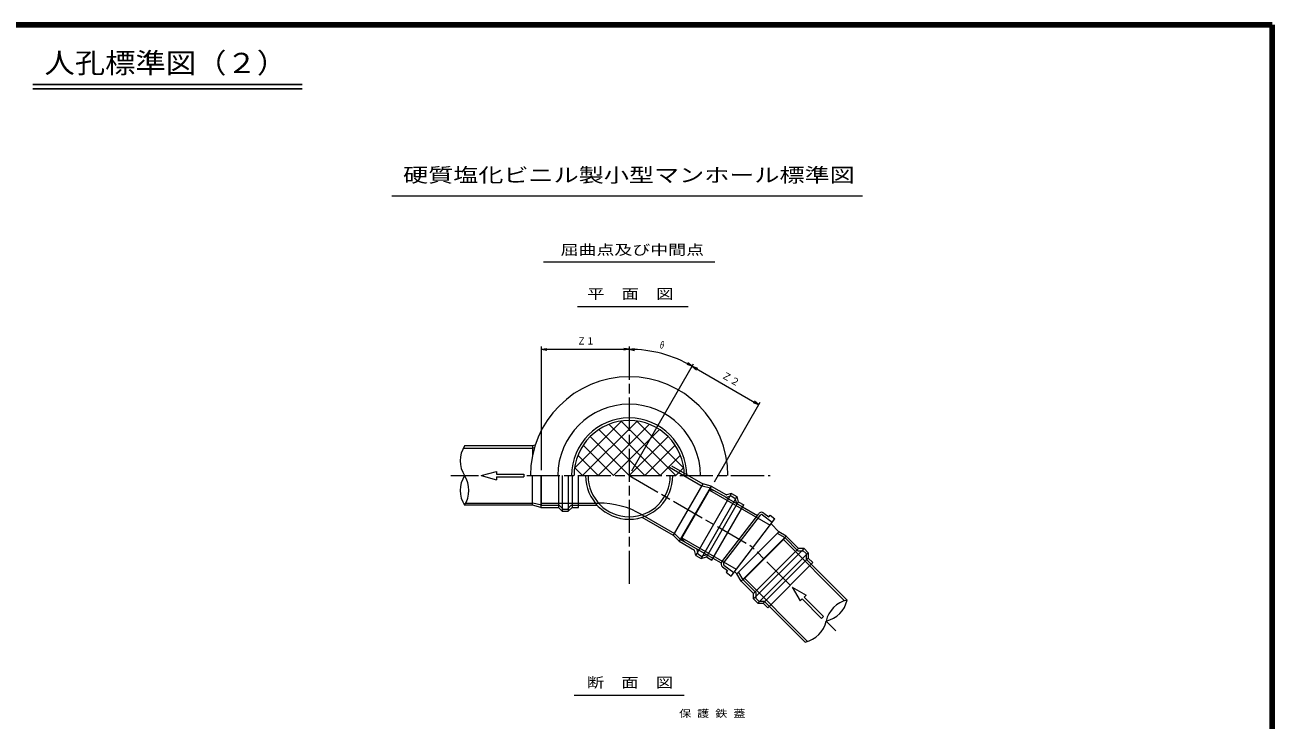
# Model space of a CAD drawing. Units: millimetres on the paper. Extents: x 20 to 821, y 20 to 574.
# Drawn here: x 368.8 to 821, y 322.1 to 574 of the extents above; entities that cross this region are included whole.
import ezdxf
from ezdxf.enums import TextEntityAlignment as Align

# ---------------------------------------------------------------- set-up
doc = ezdxf.new("R2010")
doc.units = ezdxf.units.MM
doc.linetypes.add('CHAIN', pattern=[18.5, 12, -1.5, 3.5, -1.5])
for name, color, linetype, lineweight in [('6-3', 7, 'Continuous', 18), ('6-4', 7, 'Continuous', 25), ('6-D', 7, 'Continuous', 13), ('6-E', 7, 'Continuous', 13), ('7-7', 7, 'Continuous', 13), ('R-枠', 7, 'Continuous', 140)]:
    doc.layers.add(name, color=color, linetype=linetype, lineweight=lineweight)
doc.styles.add('ＭＳ ゴシック', font='')
doc.styles.get('ＭＳ ゴシック').set_extended_font_data('MS Gothic')

msp = doc.modelspace()

# ---------------------------------------------------------------- linework, layer by layer
at = {"layer": '6-3', "lineweight": 9}
for p, q in [((556.811, 488.133), (618.982, 488.133)), ((569.143, 471.977), (609.296, 471.977)), ((567.908, 331.104), (607.841, 331.104))]:
    msp.add_line(p, q, dxfattribs=at)
at = {"layer": '6-3', "linetype": 'CHAIN'}
for p, q in [((587.897, 457.434), (587.897, 370.893)), ((523.239, 410.682), (533.259, 410.682)), ((550.787, 410.682), (639.004, 410.682)), ((587.897, 410.682), (632.157, 385.128)), ((646.31, 370.975), (632.157, 385.128)), ((659.322, 357.962), (662.839, 354.445))]:
    msp.add_line(p, q, dxfattribs=at)
at = {"layer": '6-4'}
for p, q in [((469.281, 552.366), (371.719, 552.366)), ((469.281, 550.866), (371.719, 550.866))]:
    msp.add_line(p, q, dxfattribs=at)
at = {"layer": '6-4', "lineweight": 18}
msp.add_line((501.802, 512.081), (672.525, 512.081), dxfattribs=at)
at = {"layer": '6-D'}
for p, q in [((599.151, 410.682), (606.493, 418.024)), ((602.502, 413.735), (614.325, 406.909)), ((603.203, 414.249), (614.632, 407.651)), ((604.778, 410.682), (607.679, 413.583)), ((556.065, 399.939), (556.065, 410.682)), ((614.632, 407.651), (603.889, 389.043)), ((617.602, 406.855), (614.632, 407.651)), ((617.602, 406.855), (606.063, 386.869)), ((612.099, 381.777), (625.03, 404.174)), ((626.925, 403.08), (613.994, 380.682)), ((617.396, 406.086), (614.325, 406.909)), ((617.389, 406.059), (623.015, 402.811)), ((617.602, 406.855), (623.128, 403.665)), ((623.015, 402.811), (624.918, 403.32)), ((623.024, 403.724), (623.128, 403.665)), ((625.03, 404.174), (623.128, 403.665)), ((624.918, 403.32), (626.242, 402.556)), ((625.03, 404.174), (626.925, 403.08)), ((626.242, 402.556), (626.752, 400.654)), ((626.925, 403.08), (627.435, 401.178)), ((556.065, 400.734), (576.775, 400.734)), ((627.435, 401.178), (615.896, 381.192)), ((617.878, 380.048), (629.416, 400.034)), ((627.435, 401.178), (629.416, 400.034)), ((592.46, 395.642), (603.889, 389.043)), ((592.554, 396.506), (604.378, 389.68)), ((606.063, 386.869), (603.889, 389.043)), ((606.552, 387.506), (604.378, 389.68)), ((606.063, 386.869), (611.589, 383.679)), ((612.099, 381.777), (611.589, 383.679)), ((612.099, 381.777), (613.994, 380.682)), ((612.272, 384.203), (612.782, 382.301)), ((612.782, 382.301), (614.106, 381.536)), ((613.994, 380.682), (615.896, 381.192)), ((614.106, 381.536), (616.009, 382.046)), ((615.896, 381.192), (617.878, 380.048))]:
    msp.add_line(p, q, dxfattribs=at)
for centre, radius, start, end in [((587.897, 410.682), 35.81, 0, 180), ((587.897, 410.682), 25.863, 0, 180), ((587.897, 410.682), 20.889, 0, 180), ((587.897, 410.682), 19.994, 0, 179.99998), ((587.897, 410.682), 15.816, 180, 0), ((587.897, 410.682), 14.921, 180, 0), ((576.775, 369.176), 31.558, 59.99998, 89.99998)]:
    msp.add_arc(centre, radius, start, end, dxfattribs=at)
at = {"layer": '6-E'}
for p, q in [((568.085, 413.378), (585.2, 430.493)), ((571.016, 410.682), (590.798, 430.464)), ((584.995, 430.464), (604.778, 410.682)), ((590.593, 430.493), (607.708, 413.378)), ((576.643, 410.682), (595.239, 429.278)), ((576.855, 427.35), (593.524, 410.682)), ((580.554, 429.278), (599.151, 410.682)), ((582.27, 410.682), (598.938, 427.35)), ((527.753, 420.629), (552.987, 420.629)), ((552.882, 421.425), (528.213, 421.425)), ((553.816, 421.675), (552.882, 421.425)), ((552.882, 421.425), (552.882, 418.189)), ((553.539, 420.777), (552.987, 420.629)), ((571.228, 421.723), (582.27, 410.682)), ((573.759, 424.819), (587.897, 410.682)), ((587.897, 410.682), (602.034, 424.819)), ((593.524, 410.682), (604.565, 421.723)), ((569.3, 418.024), (576.643, 410.682)), ((534.198, 410.682), (539.766, 412.174)), ((539.766, 412.174), (539.766, 411.179)), ((568.114, 413.583), (571.016, 410.682)), ((534.198, 410.682), (539.766, 409.189)), ((539.766, 411.179), (549.713, 411.179)), ((539.766, 410.184), (539.766, 409.189)), ((539.766, 410.184), (549.713, 410.184)), ((549.713, 411.179), (549.713, 410.184)), ((552.882, 399.939), (552.882, 410.682)), ((555.852, 410.682), (555.852, 399.143)), ((562.233, 410.682), (562.233, 399.143)), ((563.625, 410.682), (563.625, 397.75)), ((565.814, 410.682), (565.814, 397.75)), ((567.206, 410.682), (567.206, 399.143)), ((569.494, 399.143), (569.494, 410.682)), ((606.646, 387.452), (617.389, 406.059)), ((616.991, 405.37), (638.959, 392.686)), ((619.112, 405.064), (617.122, 405.597)), ((622.852, 402.905), (629.019, 399.345)), ((552.882, 399.939), (528.213, 399.939)), ((528.673, 400.734), (552.987, 400.734)), ((555.852, 399.143), (552.882, 399.939)), ((556.058, 399.911), (552.987, 400.734)), ((555.852, 399.143), (562.233, 399.143)), ((556.065, 399.939), (562.562, 399.939)), ((563.625, 397.75), (562.233, 399.143)), ((562.562, 399.939), (563.955, 398.546)), ((563.955, 398.546), (565.484, 398.546)), ((565.484, 398.546), (566.877, 399.939)), ((565.814, 397.75), (567.206, 399.143)), ((566.877, 399.939), (569.494, 399.939)), ((567.206, 399.143), (569.494, 399.143)), ((569.494, 399.939), (576.289, 399.939)), ((629.019, 399.345), (634.409, 396.233)), ((563.625, 397.75), (565.814, 397.75)), ((621.519, 379.434), (634.903, 396.877)), ((622.15, 378.95), (635.534, 396.393)), ((624.824, 374.265), (640.752, 395.022)), ((636.232, 396.485), (639.783, 393.76)), ((636.716, 397.116), (638.492, 395.753)), ((638.492, 395.753), (638.976, 396.385)), ((638.976, 396.385), (640.752, 395.022)), ((642.16, 390.318), (626.967, 375.125)), ((639.321, 393.157), (642.16, 390.318)), ((644.425, 388.091), (641.671, 389.681)), ((644.823, 388.78), (642.16, 390.318)), ((606.552, 387.506), (618.275, 380.737)), ((608.369, 386.457), (606.912, 387.913)), ((607.044, 388.141), (626.744, 376.767)), ((644.823, 388.78), (628.504, 372.462)), ((629.218, 372.874), (644.411, 388.067)), ((643.848, 387.504), (666.031, 365.321)), ((644.411, 388.067), (649.005, 383.473)), ((644.823, 388.78), (649.334, 384.269)), ((618.275, 380.737), (621.216, 379.04)), ((651.304, 384.269), (633.016, 365.981)), ((649.334, 384.269), (633.016, 367.95)), ((652.851, 382.721), (634.563, 364.433)), ((652.851, 380.752), (636.533, 364.433)), ((649.005, 383.473), (650.974, 383.473)), ((651.304, 384.269), (649.334, 384.269)), ((650.974, 383.473), (652.055, 382.392)), ((651.304, 384.269), (652.851, 382.721)), ((652.055, 382.392), (652.055, 380.422)), ((652.055, 380.422), (653.906, 378.571)), ((652.851, 382.721), (652.851, 380.752)), ((652.851, 380.752), (654.469, 379.134)), ((621.757, 377.621), (623.533, 376.259)), ((622.242, 378.253), (625.793, 375.528)), ((623.533, 376.259), (623.048, 375.627)), ((623.048, 375.627), (624.824, 374.265)), ((626.128, 375.964), (626.967, 375.125)), ((629.194, 372.86), (627.604, 375.613)), ((638.151, 362.816), (654.469, 379.134)), ((653.906, 378.571), (666.919, 365.559)), ((628.504, 372.462), (626.967, 375.125)), ((628.504, 372.462), (633.016, 367.95)), ((629.218, 372.874), (633.812, 368.28)), ((652.614, 350.603), (629.78, 373.437)), ((633.016, 365.981), (633.016, 367.95)), ((633.812, 368.28), (633.812, 366.31)), ((633.812, 366.31), (634.893, 365.229)), ((647.025, 370.26), (649.907, 365.267)), ((647.025, 370.26), (652.017, 367.377)), ((652.017, 367.377), (651.314, 366.674)), ((651.314, 366.674), (658.348, 359.64)), ((633.016, 365.981), (634.563, 364.433)), ((634.563, 364.433), (636.533, 364.433)), ((634.893, 365.229), (636.863, 365.229)), ((636.533, 364.433), (638.151, 362.816)), ((636.863, 365.229), (638.713, 363.378)), ((638.713, 363.378), (651.726, 350.366)), ((650.611, 365.971), (649.907, 365.267)), ((650.611, 365.971), (657.644, 358.937)), ((658.348, 359.64), (657.644, 358.937))]:
    msp.add_line(p, q, dxfattribs=at)
for centre, radius, start, end in [((536.585, 416.053), 9.947, 147.31636, 212.68362), ((536.585, 405.31), 9.947, 147.31636, 212.68362), ((519.841, 405.31), 9.947, 327.31636, 32.68362), ((635.929, 396.09), 1.293, 52.49998, 142.5), ((635.929, 396.09), 0.497, 52.49998, 142.5), ((622.544, 378.647), 1.293, 142.5, 232.5), ((622.544, 378.647), 0.497, 142.5, 232.5), ((657.2, 367.681), 9.947, 282.31636, 347.68362), ((669.041, 355.841), 9.947, 102.31636, 167.68362), ((649.604, 360.084), 9.947, 282.31636, 347.68362)]:
    msp.add_arc(centre, radius, start, end, dxfattribs=at)
at = {"layer": '7-7'}
for p, q in [((556.065, 412.671), (556.065, 457.434)), ((556.065, 456.439), (558.025, 456.784)), ((587.897, 456.439), (585.937, 456.784)), ((587.897, 456.439), (589.863, 456.742)), ((556.065, 456.439), (587.897, 456.439)), ((556.065, 456.439), (558.025, 456.093)), ((587.897, 456.439), (585.937, 456.093)), ((587.897, 456.439), (589.848, 456.052)), ((588.891, 412.404), (611.273, 451.17)), ((610.775, 450.309), (608.892, 450.949)), ((610.775, 450.309), (609.224, 451.554)), ((610.775, 450.309), (634.896, 436.382)), ((610.775, 450.309), (612.299, 449.03)), ((610.775, 450.309), (612.645, 449.628)), ((618.781, 408.471), (635.393, 437.244)), ((634.896, 436.382), (633.027, 437.063)), ((634.896, 436.382), (633.372, 437.661))]:
    msp.add_line(p, q, dxfattribs=at)
msp.add_arc((587.897, 410.682), 45.757, 59.99998, 90, dxfattribs=at)
at = {"layer": 'R-枠'}
for p, q in [((820.997, 573.989), (19.997, 573.989)), ((820.997, 573.989), (19.997, 573.989)), ((820.997, 19.989), (820.997, 573.989))]:
    msp.add_line(p, q, dxfattribs=at)

# ---------------------------------------------------------------- texts
at = {"layer": '6-3', "style": 'ＭＳ ゴシック'}
for s, width, p in [('屈曲点及び中間点', 1.3, (563.029, 489.586)), ('平\u3000面\u3000図', 1.25, (572.671, 473.63)), ('断\u3000面\u3000図', 1.25, (572.532, 332.756))]:
    msp.add_text(s, height=3.666, dxfattribs=dict(at, width=width)).set_placement(p, align=Align.BOTTOM_LEFT)
at = {"layer": '6-4', "style": 'ＭＳ ゴシック'}
for s, height, width, p in [('人孔標準図（２）', 7.331, 1.1, (375.886, 554.356)), ('硬質塩化ビニル製小型マンホール標準図', 5.132, 1.3, (505.9, 515.483))]:
    msp.add_text(s, height=height, dxfattribs=dict(at, width=width)).set_placement(p, align=Align.BOTTOM_LEFT)
at = {"layer": '7-7', "style": 'ＭＳ ゴシック'}
for s, width, p in [('Ｚ１', 0.9, (568.997, 457.388)), ('保 護 鉄 蓋', 1.25, (606.003, 322.399))]:
    msp.add_text(s, height=2.566, dxfattribs=dict(at, width=width)).set_placement(p, align=Align.BOTTOM_LEFT)
at = {"layer": '7-7', "style": 'ＭＳ ゴシック', "width": 0.65}
msp.add_text('θ', height=2.566, rotation=345, dxfattribs=at).set_placement((598.544, 456.182), align=Align.BOTTOM_LEFT)
at = {"layer": '7-7', "style": 'ＭＳ ゴシック'}
msp.add_text('Ｚ２', height=2.566, rotation=330, dxfattribs=at).set_placement((620.726, 445.659), align=Align.BOTTOM_LEFT)

doc.saveas('drawing.dxf')
